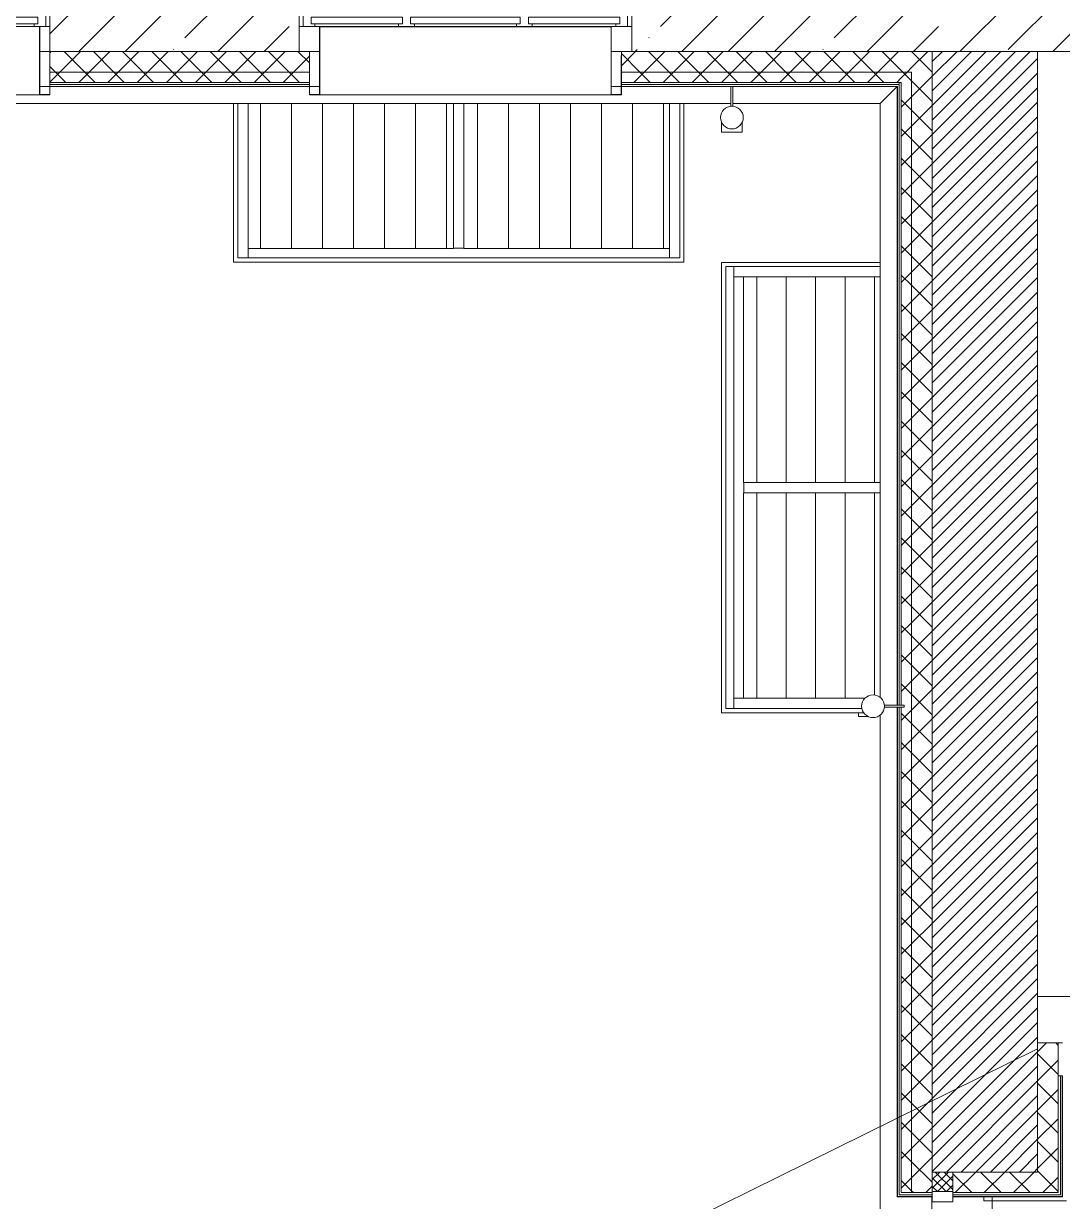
# Model space of a CAD drawing. Header units: millimetres. Extents: x -515342 to 330399, y -224905 to 507333.
# Drawn here: x -337597 to -332568, y -38691 to -32989 of the extents above; entities that cross this region are included whole.
import ezdxf

# ---------------------------------------------------------------- set-up
doc = ezdxf.new("R2010")
doc.units = ezdxf.units.MM
doc.linetypes.add('ASVP_Штриховая_ш3 п1_5', pattern=[4.5, 3, -1.5])
doc.layers.get('0').update_dxf_attribs({"lineweight": 0})
for name, color, linetype, lineweight in [('_ Окна', 7, 'Continuous', 0), ('Витраж', 7, 'Continuous', 0), ('Линии разделители', 7, 'ASVP_Штриховая_ш3 п1_5', 0), ('Обобщенные модели', 7, 'Continuous', 0), ('Ограждение', 7, 'Continuous', 0), ('Окна', 7, 'Continuous', 0), ('Панели витража', 7, 'Continuous', 0), ('Перекрытие', 7, 'Continuous', 0), ('Стены внутренние', 7, 'Continuous', 0), ('Стены наружные', 7, 'Continuous', 0), ('Стены несущие', 7, 'Continuous', 0), ('Стены отделка', 7, 'Continuous', 0), ('Стены перегородки', 7, 'Continuous', 0), ('Стены штриховка', 7, 'Continuous', 0), ('экспертиза пояснения', 6, 'Continuous', 0)]:
    doc.layers.add(name, color=color, linetype=linetype, lineweight=lineweight)
pattern_1 = [(45, (0, 0), (-70.71068, 70.71068), []), (135, (0, 0), (-70.71068, -70.71068), [])]
pattern_2 = [(90, (0, 315.64), (-150, 9e-15), [])]
pattern_3 = [(90, (4051.27, 0), (-142.658, 9e-15), [])]

# ---------------------------------------------------------------- blocks, each defined once
blk = doc.blocks.new('Окно_ПВХ_3Створки_1Фрамуга-верх - АР_Окно_ОП_1820_h_х1570_3ст2фр-в-9800995-О_АР_П_1_0_000_План 1 этажа')
at = {"layer": '_ Окна'}
for p, q in [((-729, 130), (-805, 130)), ((-805, 130), (-805, 70)), ((-785, 70), (-785, 130)), ((-747, 84), (-747, 116)), ((-747, 116), (-729, 116)), ((-729, 116), (-729, 130)), ((-323, 116), (-729, 116)), ((-247, 130), (-323, 130)), ((-323, 130), (-323, 116)), ((-323, 116), (-305, 116)), ((-305, 116), (-305, 84)), ((-265, 84), (-265, 116)), ((-265, 116), (-247, 116)), ((-247, 116), (-247, 130)), ((247, 116), (-247, 116)), ((323, 130), (247, 130)), ((247, 130), (247, 116)), ((247, 116), (265, 116)), ((265, 116), (265, 84)), ((305, 84), (305, 116)), ((305, 116), (323, 116)), ((323, 116), (323, 130)), ((729, 116), (323, 116)), ((729, 130), (729, 116)), ((805, 130), (729, 130)), ((729, 116), (747, 116)), ((747, 116), (747, 84)), ((785, 70), (785, 130)), ((805, 70), (805, 130)), ((-805, 70), (-747, 70)), ((-765, 56), (-765, 70)), ((-305, 84), (-747, 84)), ((-680, 70), (-680, 56)), ((-372, 70), (-372, 56)), ((-305, 70), (-265, 70)), ((-287, 70), (-287, 56)), ((265, 84), (-265, 84)), ((265, 70), (305, 70)), ((287, 56), (287, 70)), ((747, 84), (305, 84)), ((372, 70), (372, 56)), ((680, 70), (680, 56)), ((747, 70), (805, 70)), ((765, 70), (765, 56)), ((-680, 56), (-765, 56)), ((-287, 56), (-372, 56)), ((372, 56), (287, 56)), ((765, 56), (680, 56))]:
    blk.add_line(p, q, dxfattribs=at)
at = {"layer": 'Окна'}
for p, q in [((-729, 130), (-323, 130)), ((-247, 130), (247, 130)), ((323, 130), (729, 130)), ((-305, 70), (-729, 70)), ((265, 70), (-265, 70)), ((729, 70), (305, 70)), ((-372, 56), (-680, 56)), ((-348.5, -4), (-348.5, 56)), ((-328.5, 56), (-328.5, -4)), ((328.5, -4), (328.5, 56)), ((348.5, 56), (348.5, -4)), ((680, 56), (372, 56)), ((-328.5, -4), (-348.5, -4)), ((348.5, -4), (328.5, -4))]:
    blk.add_line(p, q, dxfattribs=at)
blk = doc.blocks.new('Окно_ПВХ_3Створки_1Фрамуга-верх - АР_Окно_ОП_1820_h_х1570_3ст2фр-в-9695280-О_АР_П_1_0_000_План 1 этажа')
at = {"layer": '_ Окна'}
for p, q in [((-729, 130), (-805, 130)), ((-805, 130), (-805, 70)), ((-785, 70), (-785, 130)), ((-747, 84), (-747, 116)), ((-747, 116), (-729, 116)), ((-729, 116), (-729, 130)), ((-323, 116), (-729, 116)), ((-247, 130), (-323, 130)), ((-323, 130), (-323, 116)), ((-323, 116), (-305, 116)), ((-305, 116), (-305, 84)), ((-265, 84), (-265, 116)), ((-265, 116), (-247, 116)), ((-247, 116), (-247, 130)), ((247, 116), (-247, 116)), ((323, 130), (247, 130)), ((247, 130), (247, 116)), ((247, 116), (265, 116)), ((265, 116), (265, 84)), ((305, 84), (305, 116)), ((305, 116), (323, 116)), ((323, 116), (323, 130)), ((729, 116), (323, 116)), ((729, 130), (729, 116)), ((805, 130), (729, 130)), ((729, 116), (747, 116)), ((747, 116), (747, 84)), ((785, 70), (785, 130)), ((805, 70), (805, 130)), ((-805, 70), (-747, 70)), ((-765, 56), (-765, 70)), ((-305, 84), (-747, 84)), ((-680, 70), (-680, 56)), ((-372, 70), (-372, 56)), ((-305, 70), (-265, 70)), ((-287, 70), (-287, 56)), ((265, 84), (-265, 84)), ((265, 70), (305, 70)), ((287, 56), (287, 70)), ((747, 84), (305, 84)), ((372, 70), (372, 56)), ((680, 70), (680, 56)), ((747, 70), (805, 70)), ((765, 70), (765, 56)), ((-680, 56), (-765, 56)), ((-287, 56), (-372, 56)), ((372, 56), (287, 56)), ((765, 56), (680, 56))]:
    blk.add_line(p, q, dxfattribs=at)
at = {"layer": 'Окна'}
for p, q in [((-729, 130), (-323, 130)), ((-247, 130), (247, 130)), ((323, 130), (729, 130)), ((-305, 70), (-729, 70)), ((265, 70), (-265, 70)), ((729, 70), (305, 70)), ((-372, 56), (-680, 56)), ((-348.5, -4), (-348.5, 56)), ((-328.5, 56), (-328.5, -4)), ((328.5, -4), (328.5, 56)), ((348.5, 56), (348.5, -4)), ((680, 56), (372, 56)), ((-328.5, -4), (-348.5, -4)), ((348.5, -4), (328.5, -4))]:
    blk.add_line(p, q, dxfattribs=at)
blk = doc.blocks.new('Прямоугольный импост - АР_Откос_Металлический_50х330 Белый Левый-9898756-О_АР_П_1_0_000_План 1 этажа')
at = {"layer": 'Витраж'}
blk.add_line((30162.6, 2265), (31672.6, 2265), dxfattribs=at)
blk = doc.blocks.new('Прямоугольный импост - АР_Откос_Металлический_50х330 Белый Левый-9898757-О_АР_П_1_0_000_План 1 этажа')
at = {"layer": 'Витраж', "lineweight": 18}
for p, q in [((-50, 290), (-50, -40)), ((-49, -39), (-49, 290)), ((0, 150), (-1, 150)), ((-1, 150), (-1, -39)), ((0, -40), (0, 150)), ((-50, -40), (0, -40)), ((-1, -39), (-49, -39))]:
    blk.add_line(p, q, dxfattribs=at)
blk = doc.blocks.new('Прямоугольный импост - АР_Откос_Металлический_50х330 Коричневый Левый-9899767-О_АР_П_1_0_000_План 1 этажа')
at = {"layer": 'Витраж'}
for p, q in [((40000.1, 2594.9), (38590.1, 2594.9)), ((38590.1, 2264.9), (40000.1, 2264.9))]:
    blk.add_line(p, q, dxfattribs=at)
blk = doc.blocks.new('Прямоугольный импост - АР_Откос_Металлический_50х330 Коричневый Правый-9899914-О_АР_П_1_0_000_План 1 этажа')
at = {"layer": 'Витраж', "lineweight": 18}
for p, q in [((-50, -40), (-50, 290)), ((-50, 290), (-49, 290)), ((-49, 290), (-49, -39)), ((-1, -39), (-1, 150)), ((-1, 150), (0, 150)), ((0, 150), (0, -40)), ((0, -40), (-50, -40)), ((-49, -39), (-1, -39))]:
    blk.add_line(p, q, dxfattribs=at)
blk = doc.blocks.new('Прямоугольный импост - АР_Откос_Металлический_50х330 Коричневый Левый-9899768-О_АР_П_1_0_000_План 1 этажа')
at = {"layer": 'Витраж', "lineweight": 18}
for p, q in [((-50, 290), (-50, -40)), ((-49, 290), (-50, 290)), ((-49, -39), (-49, 290)), ((0, 150), (-1, 150)), ((-1, 150), (-1, -39)), ((0, -40), (0, 150)), ((-50, -40), (0, -40)), ((-1, -39), (-49, -39))]:
    blk.add_line(p, q, dxfattribs=at)
blk = doc.blocks.new('ASVP_ОМ_Водосточная труба_Слив - Слив Белый-10082823-О_АР_П_1_0_000_План 1 этажа')
at = {"layer": 'Обобщенные модели'}
blk.add_line((70, -50), (22.2, -50), dxfattribs=at)
at = {"layer": 'Обобщенные модели', "flags": 128}
blk.add_lwpolyline([(70, -31.4), (70, -37.4), (70, -44.3), (70, -48.5), (70, -50)], dxfattribs=at)
blk = doc.blocks.new('Влж_Водосточная труба_Хомут - Хомут-10082757-О_АР_П_1_0_000_План 1 этажа')
at = {"layer": 'Обобщенные модели'}
for p, q in [((41418.2, -690.1), (41323, -690.1)), ((41323, -700.1), (41418.2, -700.1)), ((41418.2, -690.1), (41418.2, -700.1))]:
    blk.add_line(p, q, dxfattribs=at)
for start, end in [(90, 270), (270, 90)]:
    blk.add_arc((41268.2, -695.1), 55, start, end, dxfattribs=at)
blk.add_open_spline([(41323, -700.1), (41323, -700.1), (41323, -700), (41323, -699.8), (41323, -699.4), (41323.1, -698.9), (41323.1, -698.3), (41323.1, -697.6), (41323.2, -696.8), (41323.2, -695.9), (41323.2, -695), (41323.2, -694.3), (41323.2, -693.6), (41323.2, -692.7), (41323.1, -691.8), (41323.1, -691.1), (41323, -690.3), (41323, -690.1), (41323, -690.1)], degree=3, knots=[0, 0, 0, 0, 0.055556, 0.111111, 0.166667, 0.222222, 0.277778, 0.333333, 0.388889, 0.444444, 0.513889, 0.548611, 0.583333, 0.652778, 0.722222, 0.791667, 0.861111, 1, 1, 1, 1], dxfattribs=at)
blk = doc.blocks.new('Влж_Водосточная труба_Хомут - Хомут-V88-О_АР_П_1_0_000_План 1 этажа')
at = {"layer": 'Обобщенные модели'}
for p, q in [((40580, 2304.9), (40580, 2209.7)), ((40580, 2304.9), (40590, 2304.9)), ((40590, 2209.7), (40590, 2304.9))]:
    blk.add_line(p, q, dxfattribs=at)
for start, end in [(360, 180), (180, 360)]:
    blk.add_arc((40585, 2154.9), 55, start, end, dxfattribs=at)
blk.add_open_spline([(40590, 2209.7), (40590, 2209.7), (40589.9, 2209.7), (40589.7, 2209.7), (40589.3, 2209.8), (40588.9, 2209.8), (40588.2, 2209.8), (40587.5, 2209.9), (40586.7, 2209.9), (40585.8, 2209.9), (40585, 2209.9), (40584.2, 2209.9), (40583.5, 2209.9), (40582.7, 2209.9), (40581.8, 2209.8), (40581, 2209.8), (40580.2, 2209.7), (40580, 2209.7), (40580, 2209.7)], degree=3, knots=[0, 0, 0, 0, 0.055556, 0.111111, 0.166667, 0.222222, 0.277778, 0.333333, 0.388889, 0.444444, 0.513889, 0.548611, 0.583333, 0.652778, 0.722222, 0.791667, 0.861111, 1, 1, 1, 1], dxfattribs=at)
blk = doc.blocks.new('ASVP_ОМ_Водосточная труба_Слив - Слив-9747398-О_АР_П_1_0_000_План 1 этажа')
at = {"layer": 'Обобщенные модели'}
for p, q in [((21.8, 50), (70, 50)), ((70, -50), (21.8, -50))]:
    blk.add_line(p, q, dxfattribs=at)
at = {"layer": 'Обобщенные модели', "flags": 128}
blk.add_lwpolyline([(70, 50), (70, 48.5), (70, 44.3), (70, 37.4), (70, 28.4), (70, 17.7), (70, 6), (70, -6), (70, -17.7), (70, -28.4), (70, -37.4), (70, -44.3), (70, -48.5), (70, -50)], dxfattribs=at)
blk = doc.blocks.new('Панели_Витраж ТПТ75_Заполнение - АР_ПанельВитража_Монтажный зазор_100мм-10131251-О_АР_П_1_0_000_План 1 этажа')
at = {"layer": 'Панели витража'}
h = blk.add_hatch(dxfattribs=at)
h.set_pattern_fill('FP_40', color=256, style=0, pattern_type=2)
h.set_pattern_definition([(135, (-2997.5, -41555), (-21.213203, -21.213203), []), (225, (-2997.5, -41555), (21.213203, -21.213203), [])])
h.paths.add_polyline_path([(47.5, 0), (47.5, 100), (-47.5, 100), (-47.5, 0), (-16.1, 0)])
at = {"layer": 'Панели витража', "lineweight": 18}
for p, q in [((47.5, 100), (-47.5, 100)), ((-47.5, 100), (-47.5, 0)), ((47.5, 0), (47.5, 100)), ((-47.5, 0), (47.5, 0))]:
    blk.add_line(p, q, dxfattribs=at)
blk = doc.blocks.new('Прямоугольный импост - АР_Импост_50х100 _импост витража_-10099949-О_АР_П_1_0_000_План 1 этажа')
at = {"layer": 'Витраж', "lineweight": 18}
for p, q in [((-25, 0), (25, 0)), ((-25, -100), (-25, 0)), ((25, 0), (25, -100)), ((25, -100), (-25, -100))]:
    blk.add_line(p, q, dxfattribs=at)
blk = doc.blocks.new('Ограждение - Ограждение-9987008-О_АР_П_1_0_000_План 1 этажа')
at = {"layer": 'Ограждение'}
for p, q in [((41385, 2305), (41303, 2223)), ((40580, 2223), (21815.4, 2223)), ((41303, 2223), (40590, 2223)), ((41303, -653), (41303, 2223)), ((41303, -3159), (41303, -737.1)), ((41553, -3159), (41553, -3070))]:
    blk.add_line(p, q, dxfattribs=at)
blk = doc.blocks.new('Системная панель - АР_ПанельВитража_Монолитный поликарбонат 6мм-V185-О_АР_П_1_0_000_План 1 этажа')
at = {"layer": 'Панели витража'}
h = blk.add_hatch(dxfattribs=at)
h.set_pattern_fill('FP_69', color=256, style=0, pattern_type=2)
h.set_pattern_definition(pattern_2)
h.paths.add_polyline_path([(38243.1, 1521), (39238.1, 1521), (39238.1, 2223), (38243.1, 2223), (38243.1, 1916.2)])
for p, q in [((38243.1, 2223), (38243.1, 1521)), ((39238.1, 1521), (39238.1, 2223)), ((38243.1, 1521), (39238.1, 1521))]:
    blk.add_line(p, q, dxfattribs=at)
blk = doc.blocks.new('Прямоугольный импост - АР_Импост_50х50 _труба_-10238076-О_АР_П_1_0_000_План 1 этажа')
at = {"layer": 'Витраж'}
for p, q in [((18736.4, 16859), (18736.4, 16905)), ((19756.4, 16905), (18736.4, 16905)), ((19756.4, 16857.4), (19731.4, 16857.4))]:
    blk.add_line(p, q, dxfattribs=at)
blk = doc.blocks.new('Прямоугольный импост - АР_Импост_50х50 _труба_-10238183-О_АР_П_1_0_000_План 1 этажа')
at = {"layer": 'Витраж'}
for p, q in [((20776.4, 16905), (20826.4, 16905)), ((20776.4, 16859), (20776.4, 16905)), ((20826.4, 16157), (20826.4, 16905))]:
    blk.add_line(p, q, dxfattribs=at)
blk = doc.blocks.new('Прямоугольный импост - АР_Импост_50х50 _труба_-10238184-О_АР_П_1_0_000_План 1 этажа')
at = {"layer": 'Витраж'}
for p, q in [((18686.4, 16905), (18736.4, 16905)), ((18686.4, 16905), (18686.4, 16157)), ((18736.4, 16905), (18736.4, 16859))]:
    blk.add_line(p, q, dxfattribs=at)
blk = doc.blocks.new('Системная панель - АР_ПанельВитража_Монолитный поликарбонат 6мм-V186-О_АР_П_1_0_000_План 1 этажа')
at = {"layer": 'Панели витража'}
h = blk.add_hatch(dxfattribs=at)
h.set_pattern_fill('FP_69', color=256, style=0, pattern_type=2)
h.set_pattern_definition(pattern_2)
h.paths.add_polyline_path([(39288.1, 1521), (40283.1, 1521), (40283.1, 2223), (39288.1, 2223), (39288.1, 1916.2)])
for p, q in [((39288.1, 2223), (39288.1, 1521)), ((40283.1, 1521), (40283.1, 2223)), ((39288.1, 1521), (40283.1, 1521))]:
    blk.add_line(p, q, dxfattribs=at)
blk = doc.blocks.new('Прямоугольный импост - АР_Импост_50х50 _труба_-10238080-О_АР_П_1_0_000_План 1 этажа')
at = {"layer": 'Витраж'}
for p, q in [((20776.4, 16905), (19756.4, 16905)), ((20776.4, 16905), (20776.4, 16859)), ((19781.4, 16857.4), (19756.4, 16857.4))]:
    blk.add_line(p, q, dxfattribs=at)
blk = doc.blocks.new('Прямоугольный импост - АР_Импост_50х50 _труба_-10238181-О_АР_П_1_0_000_План 1 этажа')
at = {"layer": 'Витраж'}
blk.add_line((19731.4, 16857.4), (19781.4, 16857.4), dxfattribs=at)
blk = doc.blocks.new('Системная панель - АР_ПанельВитража_Монолитный поликарбонат 6мм-V195-О_АР_П_1_0_000_План 1 этажа')
at = {"layer": 'Панели витража'}
h = blk.add_hatch(dxfattribs=at)
h.set_pattern_fill('FP_71', color=256, style=0, pattern_type=2)
h.set_pattern_definition(pattern_3)
h.paths.add_polyline_path([(40641, 388.8), (41303, 388.8), (41303, 1383.8), (40641, 1383.8), (40641, 827.9)])
for p, q in [((40641, 1383.8), (40641, 388.8)), ((41303, 1383.8), (40641, 1383.8)), ((40641, 388.8), (41303, 388.8))]:
    blk.add_line(p, q, dxfattribs=at)
blk = doc.blocks.new('Прямоугольный импост - АР_Импост_50х50 _труба_-V196-О_АР_П_1_0_000_План 1 этажа')
at = {"layer": 'Витраж'}
for p, q in [((40595, 1383.8), (40595, 1433.8)), ((41303, 1433.8), (40595, 1433.8)), ((40641, 1383.8), (40595, 1383.8))]:
    blk.add_line(p, q, dxfattribs=at)
blk = doc.blocks.new('Прямоугольный импост - АР_Импост_50х50 _труба_-V197-О_АР_П_1_0_000_План 1 этажа')
at = {"layer": 'Витраж'}
for p, q in [((40595, -706.2), (40595, -656.2)), ((40595, -656.2), (40641, -656.2)), ((40595, -706.2), (41214.7, -706.2))]:
    blk.add_line(p, q, dxfattribs=at)
blk = doc.blocks.new('Системная панель - АР_ПанельВитража_Монолитный поликарбонат 6мм-V198-О_АР_П_1_0_000_План 1 этажа')
at = {"layer": 'Панели витража'}
h = blk.add_hatch(dxfattribs=at)
h.set_pattern_fill('FP_71', color=256, style=0, pattern_type=2)
h.set_pattern_definition(pattern_3)
h.paths.add_polyline_path([(40641, -656.2), (41229.3, -656.2), (41240.7, -647.4), (41254, -641.9), (41268.2, -640.1), (41282.4, -641.9), (41299.1, -650), (41303, -653), (41303, 338.8), (40641, 338.8), (40641, -260.5)])
for p, q in [((40641, 338.8), (40641, -656.2)), ((41303, 338.8), (40641, 338.8)), ((40641, -656.2), (41229.3, -656.2))]:
    blk.add_line(p, q, dxfattribs=at)
blk = doc.blocks.new('СД_Люблино_Фасады_rvt-1-О_АР_П_1_0_000_План 1 этажа')
at = {"layer": 'Стены внутренние'}
h = blk.add_hatch(dxfattribs=at)
h.set_pattern_fill('FP_1', color=256, style=0, pattern_type=2)
h.set_pattern_definition([(45, (0, 0), (-224.5064, 224.5064), []), (45, (224.5, 0), (-224.5064, 224.5064), [396.875, -79.375, 3.353, -76.022])])
h.paths.add_polyline_path([(42065, 2475), (42350, 2475), (42350, 2975), (40100.1, 2975), (40100.1, 2475), (41707.9, 2475)])
h.paths.add_polyline_path([(37284.2, 2475), (38490.1, 2475), (38490.1, 2975), (37284.2, 2975), (37284.2, 2595)])
h.paths.add_polyline_path([(31936.1, 2475), (32876.9, 2475), (32876.9, 2975), (31722.6, 2975), (31722.6, 2475)])
h.paths.add_polyline_path([(34601.1, 2475), (35674.2, 2475), (35674.2, 2975), (34486.9, 2975), (34486.9, 2475)])
h.paths.add_polyline_path([(30112.6, 2475), (30112.6, 2975), (27685.9, 2975), (27685.9, 2475), (29615.4, 2475)])
h.paths.add_polyline_path([(21543.4, 2475), (21663.4, 2475), (21663.4, 2975), (19290.9, 2975), (19290.9, 2475), (21275.9, 2475)])
h.paths.add_polyline_path([(15945.8, 2475), (17680.9, 2475), (17680.9, 2975), (15835, 2975), (15835, 2475)])
h.paths.add_polyline_path([(24073.4, 2475), (25275.9, 2475), (25275.9, 2975), (24073.4, 2975), (24073.4, 2595)])
at = {"layer": 'Стены наружные'}
h = blk.add_hatch(dxfattribs=at)
h.set_pattern_fill('FP_10', color=256, style=0, pattern_type=2)
h.set_pattern_definition(pattern_1)
h.paths.add_polyline_path([(41455, 2375), (41455, 2475), (40050.1, 2475), (40050.1, 2375), (41405, 2375)])
h.paths.add_polyline_path([(35674.2, 2375), (35674.2, 2475), (34486.9, 2475), (34486.9, 2375), (35489.5, 2375)])
h.paths.add_polyline_path([(37284.2, 2375), (38540.1, 2375), (38540.1, 2475), (37284.2, 2475)])
h.paths.add_polyline_path([(27635.9, 2375), (30112.6, 2375), (30112.6, 2475), (27635.9, 2475), (27635.9, 2460.4)])
h.paths.add_polyline_path([(31722.6, 2375), (32876.9, 2375), (32876.9, 2475), (31722.6, 2475), (31722.6, 2460.4)])
h.paths.add_polyline_path([(24073.4, 2375), (25325.9, 2375), (25325.9, 2475), (24073.4, 2475)])
h.paths.add_polyline_path([(21275.9, 2375), (21663.4, 2375), (21663.4, 2475), (19290.9, 2475), (19290.9, 2375), (20387.6, 2375)])
h.paths.add_polyline_path([(16834.2, 2375), (17680.9, 2375), (17680.9, 2475), (16335, 2475), (16335, 2375), (16435, 2375)])
h = blk.add_hatch(dxfattribs=at)
h.set_pattern_fill('FP_10', color=256, style=0, pattern_type=2)
h.set_pattern_definition(pattern_1)
h.paths.add_polyline_path([(41485.8, -3050), (41555, -3050), (41555, 2475), (41455, 2475), (41455, -3050)])
h = blk.add_hatch(dxfattribs=at)
h.set_pattern_fill('FP_12', color=256, style=0, pattern_type=2)
h.set_pattern_definition([(45, (0, 0), (-35.35534, 35.35534), [])])
h.paths.add_polyline_path([(41707.9, -2950), (42065, -2950), (42065, 2475), (41555, 2475), (41555, -2950)])
h = blk.add_hatch(dxfattribs=at)
h.set_pattern_fill('FP_10', color=256, style=0, pattern_type=2)
h.set_pattern_definition(pattern_1)
h.paths.add_polyline_path([(40819.6, 2325), (41405, 2325), (41405, 2375), (40050.1, 2375), (40050.1, 2325), (40597.5, 2325)])
h.paths.add_polyline_path([(38540.1, 2325), (38540.1, 2375), (37284.2, 2375), (37284.2, 2325), (38154.5, 2325)])
h.paths.add_polyline_path([(32876.9, 2325), (32876.9, 2375), (31722.6, 2375), (31722.6, 2325), (32824.4, 2325)])
h.paths.add_polyline_path([(28382.7, 2325), (30112.6, 2325), (30112.6, 2375), (27635.9, 2375), (27635.9, 2325)])
h.paths.add_polyline_path([(34486.9, 2325), (35674.2, 2325), (35674.2, 2375), (34486.9, 2375)])
h.paths.add_polyline_path([(25325.9, 2325), (25325.9, 2375), (24073.4, 2375), (24073.4, 2325), (24829.3, 2325)])
h.paths.add_polyline_path([(21663.4, 2325), (21663.4, 2375), (19290.9, 2375), (19290.9, 2325), (21275.9, 2325)])
h.paths.add_polyline_path([(16834.2, 2325), (17680.9, 2325), (17680.9, 2375), (16435, 2375), (16435, 2325), (16485, 2325)])
h = blk.add_hatch(dxfattribs=at)
h.set_pattern_fill('FP_10', color=256, style=0, pattern_type=2)
h.set_pattern_definition(pattern_1)
h.paths.add_polyline_path([(41455, -3050), (41455, 2375), (41405, 2375), (41405, -690.1), (41418.2, -690.7), (41418.2, -700.1), (41405, -700.1), (41405, -3050)])
h = blk.add_hatch(dxfattribs=at)
h.set_pattern_fill('FP_10', color=256, style=0, pattern_type=2)
h.set_pattern_definition(pattern_1)
h.paths.add_polyline_path([(42165, -3050), (42165, -2325.1), (42065, -2325.1), (42065, -3050)])
h = blk.add_hatch(dxfattribs=at)
h.set_pattern_fill('FP_10', color=256, style=0, pattern_type=2)
h.set_pattern_definition(pattern_1)
h.paths.add_polyline_path([(41655, -3050), (42065, -3050), (42065, -2950), (41655, -2950), (41655, -2981.4)])
at = {"layer": 'Перекрытие'}
blk.add_line((41845, -4018.5), (41845, -3070), dxfattribs=at)
at = {"layer": 'Стены внутренние'}
for p, q in [((37284.2, 2475), (37235.2, 2475)), ((38589.1, 2475), (38540.1, 2475)), ((40050.1, 2475), (40001.1, 2475)), ((37283.4, 2304.9), (37235.1, 2304.9)), ((38589.3, 2304.9), (38540.9, 2304.9)), ((40049.3, 2304.9), (40001, 2304.9)), ((38173.1, 1475), (38173.1, 2223)), ((40353.1, 2223), (40353.1, 1475)), ((38173.1, 1475), (38173.1, 1455)), ((40353.1, 1455), (38173.1, 1455)), ((40353.1, 1455), (40353.1, 1475)), ((40535, -706.2), (40535, 1453.8)), ((40555, 1453.8), (40535, 1453.8)), ((40555, 1453.8), (41303, 1453.8)), ((40555, 1433.8), (40555, -706.2)), ((40595, 1433.8), (40555, 1433.8)), ((40535, -706.2), (40535, -726.2)), ((41223.4, -726.2), (40535, -726.2)), ((40555, -706.2), (40595, -706.2)), ((42065, -2100), (45300, -2100)), ((41805, -3070), (41805, -3090)), ((42165, -3090), (41805, -3090)), ((42165, -3090), (42205, -3090))]:
    blk.add_line(p, q, dxfattribs=at)
at = {"layer": 'Стены наружные'}
for p, q in [((37235.2, 2475), (37284.2, 2475)), ((38540.1, 2475), (38589.1, 2475)), ((40001.1, 2475), (40050.1, 2475))]:
    blk.add_line(p, q, dxfattribs=at)
at = {"layer": 'Стены несущие'}
for p, q in [((37284.2, 2595), (37284.2, 2475)), ((38490.1, 2475), (38490.1, 2595)), ((40100.1, 2595), (40100.1, 2475)), ((37284.2, 2475), (38490.1, 2475)), ((40100.1, 2475), (41555, 2475)), ((42065, 2475), (42350, 2475))]:
    blk.add_line(p, q, dxfattribs=at)
at = {"layer": 'Стены отделка', "lineweight": 9}
for p, q in [((38540.1, 2475), (37284.2, 2475)), ((37284.2, 2475), (37284.2, 2375)), ((38540.1, 2375), (38540.1, 2475)), ((41405, 2475), (40050.1, 2475)), ((40050.1, 2475), (40050.1, 2375)), ((41455, 2475), (41405, 2475)), ((41555, 2475), (41455, 2475)), ((41555, -3050), (41555, 2475)), ((37284.2, 2375), (37284.2, 2325)), ((38540.1, 2325), (38540.1, 2375)), ((40050.1, 2375), (40050.1, 2325)), ((37284.2, 2324.9), (37284.2, 2314.9)), ((37284.2, 2314.9), (37284.2, 2304.9)), ((37284.2, 2304.9), (38540.1, 2304.9)), ((38540.1, 2314.9), (38540.1, 2324.9)), ((38540.1, 2304.9), (38540.1, 2314.9)), ((40050.1, 2324.9), (40050.1, 2314.9)), ((40050.1, 2314.9), (40050.1, 2304.9)), ((40050.1, 2304.9), (40580.2, 2304.9)), ((40589.8, 2304.9), (41385, 2304.9)), ((41385, 2304.9), (41385, -690.3)), ((41405, 2325), (41405, -690.2)), ((41385, -699.8), (41385, -3070)), ((41405, -699.9), (41405, -3050)), ((42165, -2325.1), (42065, -2325.1)), ((42065, -2325.1), (42065, -2950)), ((42165, -3050), (42165, -2325.1)), ((42184, -2485.1), (42175, -2485.1)), ((42185, -2485.1), (42184, -2485.1)), ((42185, -3070), (42185, -2485.1)), ((42065, -2950), (41655, -2950)), ((41655, -2950), (41655, -3050)), ((41385, -3070), (41386, -3070)), ((41386, -3070), (41395, -3070)), ((41405, -3050), (41455, -3050)), ((41405, -3070), (41555, -3070)), ((41455, -3050), (41555, -3050)), ((41555, -3069), (41555, -3060)), ((41555, -3070), (41555, -3069)), ((41655, -3050), (42065, -3050)), ((41655, -3060), (41655, -3069)), ((41655, -3069), (41655, -3070)), ((41655, -3070), (42165, -3070)), ((42065, -3050), (42165, -3050)), ((42175, -3070), (42184, -3070)), ((42184, -3070), (42185, -3070))]:
    blk.add_line(p, q, dxfattribs=at)
at = {"layer": 'Стены перегородки'}
for p, q in [((41555, 2475), (41555, -2950)), ((42065, -2950), (42065, 2475)), ((41395, 2324.9), (41395, 2314.9)), ((41395, 2314.9), (41395, 2304.9)), ((41395, 2304.9), (41395, -690.3)), ((41405, 2314.9), (41405, 2324.9)), ((41405, 2304.9), (41405, 2314.9)), ((41405, -690.2), (41405, 2304.9)), ((41395, -699.9), (41395, -3060)), ((41405, -3050), (41405, -699.9)), ((42175, -2485.1), (42165, -2485.1)), ((42165, -2485.1), (42165, -3050)), ((42175, -2485.1), (42175, -3060)), ((41555, -2950), (42065, -2950)), ((41405, -3060), (41395, -3060)), ((41395, -3070), (41405, -3070)), ((41555, -3050), (41405, -3050)), ((41555, -3060), (41405, -3060)), ((41555, -3060), (41555, -3050)), ((42165, -3050), (41655, -3050)), ((41655, -3050), (41655, -3060)), ((41655, -3060), (42165, -3060)), ((42175, -3060), (42165, -3060)), ((42165, -3070), (42175, -3070))]:
    blk.add_line(p, q, dxfattribs=at)
at = {"layer": 'Стены штриховка'}
for p, q in [((42065, 2475), (41555, 2475)), ((37284.2, 2375), (38540.1, 2375)), ((40050.1, 2375), (41405, 2375)), ((41405, 2375), (41455, 2375)), ((41455, -3050), (41455, 2375)), ((37284.2, 2325), (38540.1, 2325)), ((38540.1, 2324.9), (37284.2, 2324.9)), ((37284.2, 2314.9), (38540.1, 2314.9)), ((40050.1, 2325), (41405, 2325)), ((41395, 2324.9), (40050.1, 2324.9)), ((40050.1, 2314.9), (41395, 2314.9)), ((41386, 2304.9), (41385, 2304.9)), ((41386, 2304.9), (41386, -690.3)), ((41386, -699.8), (41386, -3069)), ((42184, -2485.1), (42184, -3069)), ((41386, -3069), (41385, -3069)), ((41385, -3069), (41385, -3070)), ((41385, -3070), (41386, -3070)), ((41386, -3069), (41386, -3070)), ((41395, -3069), (41386, -3069)), ((41405, -3069), (41395, -3069)), ((41395, -3070), (41395, -3069)), ((41395, -3070), (41405, -3070)), ((41555, -3069), (41405, -3069)), ((41655, -3069), (42165, -3069)), ((42175, -3069), (42165, -3069)), ((42165, -3070), (42175, -3070)), ((42184, -3069), (42175, -3069)), ((42175, -3069), (42175, -3070)), ((42184, -3069), (42184, -3070)), ((42185, -3069), (42184, -3069)), ((42184, -3070), (42185, -3070)), ((42185, -3070), (42185, -3069))]:
    blk.add_line(p, q, dxfattribs=at)
at = {"layer": 'Витраж', "lineweight": 9}
for name, p in [('Прямоугольный импост - АР_Откос_Металлический_50х330 Белый Левый-9898757-О_АР_П_1_0_000_План 1 этажа', (37284.2, 2305)), ('Прямоугольный импост - АР_Откос_Металлический_50х330 Коричневый Левый-9899767-О_АР_П_1_0_000_План 1 этажа', (0, 0)), ('Прямоугольный импост - АР_Откос_Металлический_50х330 Коричневый Левый-9899768-О_АР_П_1_0_000_План 1 этажа', (40050.1, 2304.9)), ('Прямоугольный импост - АР_Откос_Металлический_50х330 Белый Левый-9898756-О_АР_П_1_0_000_План 1 этажа', (5561.6, 0)), ('Прямоугольный импост - АР_Импост_50х50 _труба_-V196-О_АР_П_1_0_000_План 1 этажа', (0, 0)), ('Прямоугольный импост - АР_Импост_50х50 _труба_-V197-О_АР_П_1_0_000_План 1 этажа', (0, 0))]:
    blk.add_blockref(name, p, dxfattribs=at)
at = {"layer": 'Витраж', "lineweight": 9, "extrusion": (0, 0, -1)}
blk.add_blockref('Прямоугольный импост - АР_Откос_Металлический_50х330 Коричневый Правый-9899914-О_АР_П_1_0_000_План 1 этажа', (-38540.1, 2304.9), dxfattribs=at)
at = {"layer": 'Витраж', "lineweight": 9}
for name, p, rotation in [('Прямоугольный импост - АР_Импост_50х50 _труба_-10238183-О_АР_П_1_0_000_План 1 этажа', (59019.4, 18380), 180), ('Прямоугольный импост - АР_Импост_50х50 _труба_-10238184-О_АР_П_1_0_000_План 1 этажа', (59019.4, 18380), 180), ('Прямоугольный импост - АР_Импост_50х50 _труба_-10238080-О_АР_П_1_0_000_План 1 этажа', (59019.4, 18380), 180), ('Прямоугольный импост - АР_Импост_50х50 _труба_-10238181-О_АР_П_1_0_000_План 1 этажа', (59019.4, 18380), 180), ('Прямоугольный импост - АР_Импост_50х50 _труба_-10238076-О_АР_П_1_0_000_План 1 этажа', (59019.4, 18380), 180), ('Прямоугольный импост - АР_Импост_50х50 _труба_-10238080-О_АР_П_1_0_000_План 1 этажа', (57500, -19392.6), 90.0000000000005), ('Прямоугольный импост - АР_Импост_50х50 _труба_-10238076-О_АР_П_1_0_000_План 1 этажа', (57500, -19392.6), 90.0000000000005), ('Прямоугольный импост - АР_Импост_50х50 _труба_-10238181-О_АР_П_1_0_000_План 1 этажа', (57500, -19392.6), 90.0000000000005)]:
    blk.add_blockref(name, p, dxfattribs=dict(at, rotation=rotation))
at = {"layer": 'Витраж', "lineweight": 9, "extrusion": (0, 0, -1), "rotation": 270.0000000000001}
blk.add_blockref('Прямоугольный импост - АР_Импост_50х100 _импост витража_-10099949-О_АР_П_1_0_000_План 1 этажа', (-41555, -3070), dxfattribs=at)
at = {"layer": 'Обобщенные модели', "lineweight": 9}
for name in ['Влж_Водосточная труба_Хомут - Хомут-V88-О_АР_П_1_0_000_План 1 этажа', 'Влж_Водосточная труба_Хомут - Хомут-10082757-О_АР_П_1_0_000_План 1 этажа']:
    blk.add_blockref(name, (0, 0), dxfattribs=at)
at = {"layer": 'Обобщенные модели', "lineweight": 9, "extrusion": (0, 0, -1), "rotation": 270.0000000000002}
blk.add_blockref('ASVP_ОМ_Водосточная труба_Слив - Слив-9747398-О_АР_П_1_0_000_План 1 этажа', (-40585, 2154.9), dxfattribs=at)
at = {"layer": 'Обобщенные модели', "lineweight": 9, "extrusion": (0, 0, -1)}
blk.add_blockref('ASVP_ОМ_Водосточная труба_Слив - Слив Белый-10082823-О_АР_П_1_0_000_План 1 этажа', (-41268.6, -695.1), dxfattribs=at)
at = {"layer": 'Ограждение', "lineweight": 9}
blk.add_blockref('Ограждение - Ограждение-9987008-О_АР_П_1_0_000_План 1 этажа', (0, 0), dxfattribs=at)
at = {"layer": 'Окна', "lineweight": 9, "rotation": 180}
for name, p in [('Окно_ПВХ_3Створки_1Фрамуга-верх - АР_Окно_ОП_1820_h_х1570_3ст2фр-в-9695280-О_АР_П_1_0_000_План 1 этажа', (36479.2, 2725)), ('Окно_ПВХ_3Створки_1Фрамуга-верх - АР_Окно_ОП_1820_h_х1570_3ст2фр-в-9800995-О_АР_П_1_0_000_План 1 этажа', (39295.1, 2725))]:
    blk.add_blockref(name, p, dxfattribs=at)
at = {"layer": 'Панели витража', "lineweight": 9}
for name in ['Системная панель - АР_ПанельВитража_Монолитный поликарбонат 6мм-V185-О_АР_П_1_0_000_План 1 этажа', 'Системная панель - АР_ПанельВитража_Монолитный поликарбонат 6мм-V186-О_АР_П_1_0_000_План 1 этажа', 'Системная панель - АР_ПанельВитража_Монолитный поликарбонат 6мм-V195-О_АР_П_1_0_000_План 1 этажа', 'Системная панель - АР_ПанельВитража_Монолитный поликарбонат 6мм-V198-О_АР_П_1_0_000_План 1 этажа']:
    blk.add_blockref(name, (0, 0), dxfattribs=at)
at = {"layer": 'Панели витража', "lineweight": 9, "rotation": 269.9999999999999}
blk.add_blockref('Панели_Витраж ТПТ75_Заполнение - АР_ПанельВитража_Монтажный зазор_100мм-10131251-О_АР_П_1_0_000_План 1 этажа', (41555, -2997.5), dxfattribs=at)

msp = doc.modelspace()

# ---------------------------------------------------------------- linework, layer by layer
at = {"layer": 'Линии разделители'}
msp.add_line((-332588.1427, -37923.5894), (-332568.1427, -37923.5894), dxfattribs=at)
at = {"layer": 'Перекрытие'}
msp.add_line((-332588.1427, -37923.5894), (-332568.1427, -37923.5894), dxfattribs=at)
at = {"layer": 'Стены внутренние'}
for p, q in [((-334198.1427, -34164.7695), (-334158.1427, -34164.7695)), ((-334198.1427, -36304.7695), (-334198.1427, -34164.7695)), ((-334198.1427, -36304.7695), (-334158.1427, -36304.7695))]:
    msp.add_line(p, q, dxfattribs=at)
at = {"layer": 'экспертиза пояснения'}
msp.add_lwpolyline([(-362094.4114, -52485.428), (-332688.1427, -37952.3151)], dxfattribs=at)

# ---------------------------------------------------------------- block references
msp.add_blockref('СД_Люблино_Фасады_rvt-1-О_АР_П_1_0_000_План 1 этажа', (-374753.1427, -35598.5295))

doc.saveas('drawing.dxf')
